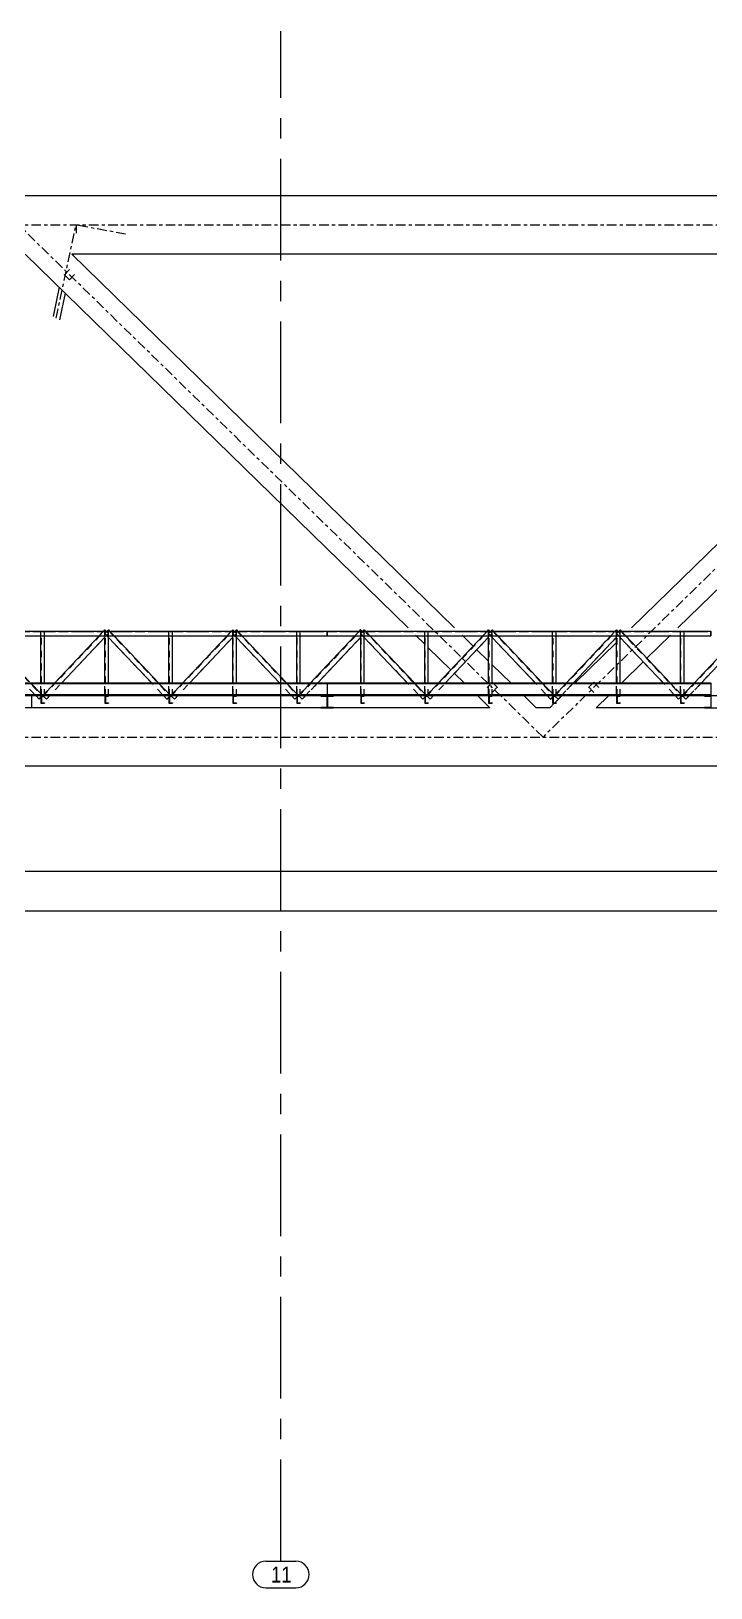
# Model space of a CAD drawing. Header units: millimetres. Extents: x 2368 to 8313, y 7493 to 11698.
# Drawn here: x 5384.5 to 5597.1, y 8731.3 to 9217.7 of the extents above; entities that cross this region are included whole.
import ezdxf

# ---------------------------------------------------------------- set-up
doc = ezdxf.new("R2010")
doc.units = ezdxf.units.MM
for name, pattern in [('CENTER', [50.8, 31.75, -6.35, 6.35, -6.35]), ('XKITLINE00', [0]), ('XKITLINE02', [4, 2, -2]), ('XKITLINE03', [6, 3, -1, 1, -1])]:
    doc.linetypes.add(name, pattern=pattern)
doc.styles.add('ARIAL_NARROW', font='ARIALN.TTF')
doc.styles.add('ROMANS', font='romans.shx')
doc.dimstyles.new('MD300', dxfattribs={"dimtxt": 2.5, "dimasz": 2.5, "dimexe": 1, "dimexo": 1, "dimgap": 0.5, "dimtad": 1, "dimdec": 1, "dimlfac": 50, "dimrnd": 0.5, "dimdsep": 46, "dimtxsty": 'ROMANS', "dimcen": 1, "dimclrd": 146, "dimclre": 146, "dimclrt": 30, "dimadec": 1, "dimazin": 2, "dimtfac": 1, "dimtdec": 1, "dimtmove": 0, "dimatfit": 1, "dimfxl": 1, "dimtolj": 1, "dimtzin": 0, "dimlwd": -1, "dimlwe": -1, "dimarcsym": 0})

# ---------------------------------------------------------------- blocks, each defined once
blk = doc.blocks.new('*D5')
at = {"color": 146, "transparency": 16777216}
for p, q in [((6312.59, 9032.28), (6312.59, 8954.12)), ((5216.59, 8977.65), (5216.59, 8954.12)), ((6310.09, 8955.12), (5219.09, 8955.12))]:
    blk.add_line(p, q, dxfattribs=at)
for points in [[(5219.09, 8955.54), (5219.09, 8954.7), (5216.59, 8955.12)], [(6310.09, 8955.54), (6310.09, 8954.7), (6312.59, 8955.12)]]:
    blk.add_solid(points, dxfattribs=at)
at = {"layer": 'Defpoints', "color": 0, "transparency": 16777216}
for p in [(6312.59, 9033.28), (5216.59, 8978.65), (5216.59, 8955.12)]:
    blk.add_point(p, dxfattribs=at)
at = {"color": 30, "transparency": 16777216, "insert": (5764.59, 8956.87), "char_height": 2.5, "attachment_point": 5, "style": 'ROMANS'}
blk.add_mtext('\\A1;54800', dxfattribs=at)
blk = doc.blocks.new('*D6')
at = {"color": 146, "transparency": 16777216}
for p, q in [((4120.59, 9032.28), (4120.59, 8941.84)), ((6312.59, 9032.28), (6312.59, 8941.84)), ((4123.09, 8942.84), (6310.09, 8942.84))]:
    blk.add_line(p, q, dxfattribs=at)
for points in [[(4123.09, 8943.25), (4123.09, 8942.42), (4120.59, 8942.84)], [(6310.09, 8943.25), (6310.09, 8942.42), (6312.59, 8942.84)]]:
    blk.add_solid(points, dxfattribs=at)
at = {"layer": 'Defpoints', "color": 0, "transparency": 16777216}
for p in [(4120.59, 9033.28), (6312.59, 9033.28), (6312.59, 8942.84)]:
    blk.add_point(p, dxfattribs=at)
at = {"color": 30, "transparency": 16777216, "insert": (5216.59, 8944.59), "char_height": 2.5, "attachment_point": 5, "style": 'ROMANS'}
blk.add_mtext('\\A1;109600', dxfattribs=at)

msp = doc.modelspace()

# ---------------------------------------------------------------- linework, layer by layer
at = {"color": 6, "linetype": 'CENTER'}
msp.add_line((5462.5882, 8739.6288), (5462.5882, 9217.681), dxfattribs=at)
at = {"color": 8, "linetype": 'XKITLINE00'}
for p, q in [((5738.5883, 9166.2624), (4688.5882, 9166.2624)), ((5502.3785, 9031.2055), (5382.6821, 9147.9824)), ((5691.9452, 9147.9824), (5397.2313, 9147.9824)), ((5516.9277, 9031.2055), (5397.2313, 9147.9824)), ((5397.7923, 9147.9824), (5397.6957, 9147.5293)), ((5691.9452, 9147.9824), (5572.2488, 9031.2055)), ((5706.4943, 9147.9824), (5586.7979, 9031.2055)), ((5393.2832, 9137.64), (5391.3457, 9128.5502)), ((5395.191, 9135.7786), (5393.4162, 9127.4521)), ((5507.5884, 9026.1226), (5504.7217, 9028.9195)), ((5522.7501, 9025.5251), (5519.2708, 9028.9195)), ((5568.9432, 9027.9806), (5568.6884, 9027.732)), ((5584.4547, 9028.9195), (5577.0801, 9021.7247)), ((5515.7711, 9018.1396), (5508.6884, 9025.0495)), ((5527.5884, 9020.8047), (5523.8955, 9024.4076)), ((5567.5884, 9026.6588), (5554.6771, 9014.0624)), ((5534.4993, 9014.0624), (5528.6884, 9019.7315)), ((5575.9347, 9020.6073), (5569.2263, 9014.0624)), ((5519.9502, 9014.0624), (5516.9164, 9017.0221)), ((5384.6482, 9009.9446), (5384.6482, 9006.2624)), ((5527.9452, 9006.2624), (5524.0502, 9010.0624)), ((5542.4943, 9006.2624), (5538.5993, 9010.0624)), ((5550.5771, 9010.0624), (5548.2893, 9007.8304)), ((5565.1263, 9010.0624), (5561.2313, 9006.2624)), ((5475.0882, 9006.2624), (5359.0882, 9006.2624)), ((5527.9452, 9006.2624), (5479.0882, 9006.2624)), ((5546.6821, 9006.2624), (5542.4943, 9006.2624)), ((5548.1171, 9007.6624), (5546.6821, 9006.2624)), ((5595.0882, 9006.2624), (5561.2313, 9006.2624)), ((5738.5882, 8987.9824), (4694.5882, 8987.9824))]:
    msp.add_line(p, q, dxfattribs=at)
at = {"color": 8, "linetype": 'XKITLINE03'}
for p, q in [((4688.5882, 9157.1224), (5738.5883, 9157.1224)), ((5544.5882, 8997.1224), (5380.5882, 9157.1224)), ((5392.3809, 9128.0012), (5398.5882, 9157.1223)), ((5398.5882, 9157.1223), (5398.5882, 9154.5726)), ((5414.0435, 9154.2167), (5398.5883, 9157.1223)), ((5708.5882, 9157.1224), (5544.5882, 8997.1225)), ((5396.4766, 9143.1862), (5394.9124, 9141.5829)), ((5396.4766, 9143.1862), (5394.9124, 9141.5829)), ((5396.4766, 9143.1862), (5394.9124, 9141.5829)), ((5394.9124, 9141.5829), (5396.5157, 9140.0186)), ((5394.9124, 9141.5829), (5396.5157, 9140.0186)), ((5394.9124, 9141.5829), (5396.5157, 9140.0186)), ((5396.4962, 9141.6024), (5396.4962, 9141.6024)), ((5396.5157, 9140.0186), (5398.08, 9141.622)), ((5396.5157, 9140.0186), (5398.08, 9141.622)), ((5396.5157, 9140.0186), (5398.08, 9141.622)), ((5528.6606, 9014.2262), (5527.0964, 9012.6229)), ((5528.6606, 9014.2262), (5527.0964, 9012.6229)), ((5528.6606, 9014.2262), (5527.0964, 9012.6229)), ((5530.264, 9012.662), (5528.6606, 9014.2262)), ((5530.264, 9012.662), (5528.6606, 9014.2262)), ((5530.264, 9012.662), (5528.6606, 9014.2262)), ((5558.9124, 9012.662), (5560.5157, 9014.2262)), ((5558.9124, 9012.662), (5560.5157, 9014.2262)), ((5558.9124, 9012.662), (5560.5157, 9014.2262)), ((5560.5157, 9014.2262), (5562.08, 9012.6229)), ((5560.5157, 9014.2262), (5562.08, 9012.6229)), ((5560.5157, 9014.2262), (5562.08, 9012.6229)), ((5528.6802, 9012.6424), (5528.6802, 9012.6424)), ((5528.6997, 9011.0586), (5530.264, 9012.662)), ((5528.6997, 9011.0586), (5530.264, 9012.662)), ((5528.6997, 9011.0586), (5530.264, 9012.662)), ((5560.4766, 9011.0586), (5558.9124, 9012.662)), ((5560.4766, 9011.0586), (5558.9124, 9012.662)), ((5560.4766, 9011.0586), (5558.9124, 9012.662)), ((5560.4962, 9012.6424), (5560.4962, 9012.6424)), ((4694.5882, 8997.1224), (5738.5882, 8997.1224))]:
    msp.add_line(p, q, dxfattribs=at)
at = {"color": 7, "linetype": 'XKITLINE00'}
for p, q in [((5357.0883, 9030.2325), (5477.0882, 9030.2325)), ((5357.0883, 9028.7325), (5477.0882, 9028.7325)), ((5387.5884, 9014.0624), (5387.5884, 9028.7325)), ((5388.6884, 9014.0624), (5388.6884, 9028.7325)), ((5391.9183, 9014.0624), (5405.781, 9028.7325)), ((5394.1196, 9014.0624), (5407.5884, 9028.3156)), ((5407.1985, 9030.2325), (5407.556, 9030.6108)), ((5407.556, 9030.6108), (5407.9564, 9030.2325)), ((5407.5884, 9014.0624), (5407.5884, 9028.7325)), ((5408.3156, 9030.2325), (5408.6828, 9030.5806)), ((5408.6828, 9030.5806), (5409.0129, 9030.2325)), ((5408.6884, 9014.0624), (5408.6884, 9028.7325)), ((5408.6884, 9028.2493), (5422.1407, 9014.0624)), ((5410.4352, 9028.7325), (5424.3456, 9014.0624)), ((5427.5884, 9014.0624), (5427.5884, 9028.7325)), ((5428.6884, 9014.0624), (5428.6884, 9028.7325)), ((5431.9183, 9014.0624), (5445.781, 9028.7325)), ((5434.1196, 9014.0624), (5447.5884, 9028.3156)), ((5447.1985, 9030.2325), (5447.556, 9030.6108)), ((5447.556, 9030.6108), (5447.9564, 9030.2325)), ((5447.5884, 9014.0624), (5447.5884, 9028.7325)), ((5448.3156, 9030.2325), (5448.6828, 9030.5806)), ((5448.6828, 9030.5806), (5449.0129, 9030.2325)), ((5448.6884, 9014.0624), (5448.6884, 9028.7325)), ((5448.6884, 9028.2493), (5462.1407, 9014.0624)), ((5450.4352, 9028.7325), (5464.3456, 9014.0624)), ((5467.5884, 9014.0624), (5467.5884, 9028.7325)), ((5468.6884, 9014.0624), (5468.6884, 9028.7325)), ((5471.9183, 9014.0624), (5485.781, 9028.7325)), ((5474.1196, 9014.0624), (5487.5884, 9028.3156)), ((5477.0882, 9028.7325), (5477.0882, 9030.2325)), ((5477.0882, 9028.7325), (5477.0882, 9030.2325)), ((5477.0882, 9030.2325), (5477.0882, 9030.2325)), ((5477.0882, 9030.2325), (5597.0882, 9030.2325)), ((5477.0882, 9028.7325), (5597.0882, 9028.7325)), ((5487.1985, 9030.2325), (5487.556, 9030.6108)), ((5487.556, 9030.6108), (5487.9564, 9030.2325)), ((5487.5884, 9014.0624), (5487.5884, 9028.7325)), ((5488.3156, 9030.2325), (5488.6828, 9030.5806)), ((5488.6828, 9030.5806), (5489.0129, 9030.2325)), ((5488.6884, 9014.0624), (5488.6884, 9028.7325)), ((5488.6884, 9028.2493), (5502.1407, 9014.0624)), ((5490.4352, 9028.7325), (5504.3456, 9014.0624)), ((5507.5884, 9014.0624), (5507.5884, 9028.7325)), ((5508.6884, 9014.0624), (5508.6884, 9028.7325)), ((5511.9183, 9014.0624), (5525.781, 9028.7325)), ((5514.1196, 9014.0624), (5527.5884, 9028.3156)), ((5527.1985, 9030.2325), (5527.556, 9030.6108)), ((5527.556, 9030.6108), (5527.9564, 9030.2325)), ((5527.5884, 9014.0624), (5527.5884, 9028.7325)), ((5528.3156, 9030.2325), (5528.6828, 9030.5806)), ((5528.6828, 9030.5806), (5529.0129, 9030.2325)), ((5528.6884, 9014.0624), (5528.6884, 9028.7325)), ((5528.6884, 9028.2493), (5542.1407, 9014.0624)), ((5530.4352, 9028.7325), (5544.3456, 9014.0624)), ((5547.5884, 9014.0624), (5547.5884, 9028.7325)), ((5548.6884, 9014.0624), (5548.6884, 9028.7325)), ((5551.9183, 9014.0624), (5565.781, 9028.7325)), ((5554.1196, 9014.0624), (5567.5884, 9028.3156)), ((5567.1985, 9030.2325), (5567.556, 9030.6108)), ((5567.556, 9030.6108), (5567.9564, 9030.2325)), ((5567.5884, 9014.0624), (5567.5884, 9028.7325)), ((5568.3156, 9030.2325), (5568.6828, 9030.5806)), ((5568.6828, 9030.5806), (5569.0129, 9030.2325)), ((5568.6884, 9014.0624), (5568.6884, 9028.7325)), ((5568.6884, 9028.2493), (5582.1407, 9014.0624)), ((5570.4352, 9028.7325), (5584.3456, 9014.0624)), ((5587.5884, 9014.0624), (5587.5884, 9028.7325)), ((5588.6884, 9014.0624), (5588.6884, 9028.7325)), ((5591.9183, 9014.0624), (5605.781, 9028.7325)), ((5594.1196, 9014.0624), (5607.5884, 9028.3156)), ((5597.0882, 9028.7325), (5597.0882, 9030.2325)), ((5357.0882, 9014.0624), (5477.0882, 9014.0624)), ((5477.0882, 9013.8924), (5357.0882, 9013.8924)), ((5477.0882, 9013.786), (5357.0882, 9013.786)), ((5477.0882, 9014.0624), (5477.0882, 9010.3388)), ((5477.0882, 9014.0624), (5597.0882, 9014.0624)), ((5477.0882, 9014.0624), (5477.0882, 9010.3388)), ((5597.0882, 9013.8924), (5477.0882, 9013.8924)), ((5597.0882, 9013.786), (5477.0882, 9013.786)), ((5597.0882, 9014.0624), (5597.0882, 9010.3388)), ((5477.0882, 9010.3388), (5357.0882, 9010.3388)), ((5477.0882, 9010.2324), (5357.0882, 9010.2324)), ((5368.6884, 9010.0624), (5387.5884, 9010.0624)), ((5385.9336, 9010.0624), (5386.9774, 9008.9616)), ((5386.9774, 9008.9616), (5387.5884, 9009.541)), ((5387.5884, 9010.0624), (5388.6884, 9010.0624)), ((5387.5884, 9010.0624), (5387.5884, 9007.6624)), ((5387.5884, 9008.3337), (5387.7284, 9008.4737)), ((5387.7284, 9009.8496), (5388.6884, 9009.9264)), ((5387.7284, 9009.6737), (5387.9311, 9009.8658)), ((5387.7284, 9009.8496), (5387.7284, 9007.8752)), ((5387.7284, 9007.8752), (5388.6884, 9007.7984)), ((5388.3141, 9009.8965), (5389.3014, 9008.9636)), ((5388.6884, 9010.0624), (5407.5884, 9010.0624)), ((5388.6884, 9010.0624), (5388.6884, 9009.9264)), ((5389.3014, 9008.9636), (5390.3397, 9010.0624)), ((5407.5884, 9010.0624), (5407.5884, 9010.0624)), ((5407.5884, 9010.0624), (5407.5884, 9010.0624)), ((5407.5884, 9010.0624), (5408.6884, 9010.0624)), ((5407.5884, 9010.0624), (5407.5884, 9007.6624)), ((5407.5884, 9008.3337), (5407.7284, 9008.4737)), ((5407.7284, 9009.8496), (5408.6884, 9009.9264)), ((5407.7284, 9009.8496), (5407.7284, 9007.8752)), ((5407.7284, 9007.8752), (5408.6884, 9007.7984)), ((5408.6884, 9010.0624), (5427.5884, 9010.0624)), ((5408.6884, 9010.0624), (5408.6884, 9009.9264)), ((5425.9336, 9010.0624), (5426.9774, 9008.9616)), ((5426.9774, 9008.9616), (5427.5884, 9009.541)), ((5427.5884, 9010.0624), (5427.5884, 9010.0624)), ((5427.5884, 9010.0624), (5427.5884, 9010.0624)), ((5427.5884, 9010.0624), (5428.6884, 9010.0624)), ((5427.5884, 9010.0624), (5427.5884, 9007.6624)), ((5427.5884, 9008.3337), (5427.7284, 9008.4737)), ((5427.7284, 9009.8496), (5428.6884, 9009.9264)), ((5427.7284, 9009.6737), (5427.9311, 9009.8658)), ((5427.7284, 9009.8496), (5427.7284, 9007.8752)), ((5427.7284, 9007.8752), (5428.6884, 9007.7984)), ((5428.3141, 9009.8965), (5429.3014, 9008.9636)), ((5428.6884, 9010.0624), (5447.5884, 9010.0624)), ((5428.6884, 9010.0624), (5428.6884, 9009.9264)), ((5429.3014, 9008.9636), (5430.3397, 9010.0624)), ((5447.5884, 9010.0624), (5448.6884, 9010.0624)), ((5447.5884, 9010.0624), (5447.5884, 9007.6624)), ((5447.5884, 9008.3337), (5447.7284, 9008.4737)), ((5447.7284, 9009.8496), (5448.6884, 9009.9264)), ((5447.7284, 9009.8496), (5447.7284, 9007.8752)), ((5447.7284, 9007.8752), (5448.6884, 9007.7984)), ((5448.6884, 9010.0624), (5467.5884, 9010.0624)), ((5448.6884, 9010.0624), (5448.6884, 9009.9264)), ((5465.9336, 9010.0624), (5466.9774, 9008.9616)), ((5466.9774, 9008.9616), (5467.5884, 9009.541)), ((5467.5884, 9010.0624), (5467.5884, 9010.0624)), ((5467.5884, 9010.0624), (5467.5884, 9010.0624)), ((5467.5884, 9010.0624), (5468.6884, 9010.0624)), ((5467.5884, 9010.0624), (5467.5884, 9007.6624)), ((5467.5884, 9008.3337), (5467.7284, 9008.4737)), ((5467.7284, 9009.8496), (5468.6884, 9009.9264)), ((5467.7284, 9009.6737), (5467.9311, 9009.8658)), ((5467.7284, 9009.8496), (5467.7284, 9007.8752)), ((5467.7284, 9007.8752), (5468.6884, 9007.7984)), ((5468.3141, 9009.8965), (5469.3014, 9008.9636)), ((5468.6884, 9010.0624), (5475.0882, 9010.0624)), ((5468.6884, 9010.0624), (5468.6884, 9009.9264)), ((5469.3014, 9008.9636), (5470.3397, 9010.0624)), ((5475.2882, 9009.8624), (5475.0882, 9010.0624)), ((5475.0882, 9010.0624), (5479.0882, 9010.0624)), ((5475.0882, 9010.0624), (5475.0882, 9009.8624)), ((5475.0882, 9009.8624), (5477.0232, 9009.8624)), ((5477.0232, 9009.8624), (5477.0232, 9006.4624)), ((5477.1532, 9007.9974), (5477.0232, 9008.1274)), ((5477.0882, 9010.3388), (5477.0882, 9010.0624)), ((5597.0882, 9010.3388), (5477.0882, 9010.3388)), ((5477.0882, 9010.3388), (5477.0882, 9010.0624)), ((5597.0882, 9010.2324), (5477.0882, 9010.2324)), ((5477.1532, 9009.8624), (5477.1532, 9006.4624)), ((5477.1532, 9009.8624), (5479.0882, 9009.8624)), ((5479.0882, 9010.0624), (5487.5884, 9010.0624)), ((5479.0882, 9010.0624), (5479.0882, 9009.8624)), ((5487.5884, 9010.0624), (5488.6884, 9010.0624)), ((5487.5884, 9010.0624), (5487.5884, 9007.6624)), ((5487.5884, 9008.3337), (5487.7284, 9008.4737)), ((5487.7284, 9009.8496), (5488.6884, 9009.9264)), ((5487.7284, 9009.8496), (5487.7284, 9007.8752)), ((5487.7284, 9007.8752), (5488.6884, 9007.7984)), ((5488.6884, 9010.0624), (5507.5884, 9010.0624)), ((5488.6884, 9010.0624), (5488.6884, 9009.9264)), ((5505.9336, 9010.0624), (5506.9774, 9008.9616)), ((5506.9774, 9008.9616), (5507.5884, 9009.541)), ((5507.5884, 9010.0624), (5508.6884, 9010.0624)), ((5507.5884, 9010.0624), (5507.5884, 9007.6624)), ((5507.5884, 9008.3337), (5507.7284, 9008.4737)), ((5507.7284, 9009.8496), (5508.6884, 9009.9264)), ((5507.7284, 9009.6737), (5507.9311, 9009.8658)), ((5507.7284, 9009.8496), (5507.7284, 9007.8752)), ((5507.7284, 9007.8752), (5508.6884, 9007.7984)), ((5508.3141, 9009.8965), (5509.3014, 9008.9636)), ((5508.6884, 9010.0624), (5527.5884, 9010.0624)), ((5508.6884, 9010.0624), (5508.6884, 9009.9264)), ((5509.3014, 9008.9636), (5510.3397, 9010.0624)), ((5527.5884, 9010.0624), (5528.6884, 9010.0624)), ((5527.5884, 9010.0624), (5527.5884, 9007.6624)), ((5527.5884, 9008.3337), (5527.7284, 9008.4737)), ((5527.7284, 9009.8496), (5528.6884, 9009.9264)), ((5527.7284, 9009.8496), (5527.7284, 9007.8752)), ((5527.7284, 9007.8752), (5528.6884, 9007.7984)), ((5528.6884, 9010.0624), (5547.5884, 9010.0624)), ((5528.6884, 9010.0624), (5528.6884, 9009.9264)), ((5545.9336, 9010.0624), (5546.9774, 9008.9616)), ((5546.9774, 9008.9616), (5547.5884, 9009.541)), ((5547.5884, 9010.0624), (5548.6884, 9010.0624)), ((5547.5884, 9010.0624), (5547.5884, 9007.6624)), ((5547.5884, 9008.3337), (5547.7284, 9008.4737)), ((5547.7284, 9009.8496), (5548.6884, 9009.9264)), ((5547.7284, 9009.6737), (5547.9311, 9009.8658)), ((5547.7284, 9009.8496), (5547.7284, 9007.8752)), ((5547.7284, 9007.8752), (5548.6884, 9007.7984)), ((5548.3141, 9009.8965), (5549.3014, 9008.9636)), ((5548.6884, 9010.0624), (5567.5884, 9010.0624)), ((5548.6884, 9010.0624), (5548.6884, 9009.9264)), ((5549.3014, 9008.9636), (5550.3397, 9010.0624)), ((5567.5884, 9010.0624), (5568.6884, 9010.0624)), ((5567.5884, 9010.0624), (5567.5884, 9007.6624)), ((5567.5884, 9008.3337), (5567.7284, 9008.4737)), ((5567.7284, 9009.8496), (5568.6884, 9009.9264)), ((5567.7284, 9009.8496), (5567.7284, 9007.8752)), ((5567.7284, 9007.8752), (5568.6884, 9007.7984)), ((5568.6884, 9010.0624), (5587.5884, 9010.0624)), ((5568.6884, 9010.0624), (5568.6884, 9009.9264)), ((5585.9336, 9010.0624), (5586.9774, 9008.9616)), ((5586.9774, 9008.9616), (5587.5884, 9009.541)), ((5587.5884, 9010.0624), (5588.6884, 9010.0624)), ((5587.5884, 9010.0624), (5587.5884, 9007.6624)), ((5587.5884, 9008.3337), (5587.7284, 9008.4737)), ((5587.7284, 9009.8496), (5588.6884, 9009.9264)), ((5587.7284, 9009.6737), (5587.9311, 9009.8658)), ((5587.7284, 9009.8496), (5587.7284, 9007.8752)), ((5587.7284, 9007.8752), (5588.6884, 9007.7984)), ((5588.3141, 9009.8965), (5589.3014, 9008.9636)), ((5588.6884, 9010.0624), (5595.0882, 9010.0624)), ((5588.6884, 9010.0624), (5588.6884, 9009.9264)), ((5589.3014, 9008.9636), (5590.3397, 9010.0624)), ((5595.2882, 9009.8624), (5595.0882, 9010.0624)), ((5595.0882, 9010.0624), (5599.0882, 9010.0624)), ((5595.0882, 9010.0624), (5595.0882, 9009.8624)), ((5595.0882, 9009.8624), (5597.0232, 9009.8624)), ((5597.0232, 9009.8624), (5597.0232, 9006.4624)), ((5597.1532, 9007.9974), (5597.0232, 9008.1274)), ((5597.0882, 9010.3388), (5597.0882, 9010.0624)), ((5387.5884, 9007.6624), (5388.6884, 9007.6624)), ((5388.6458, 9007.6624), (5388.6884, 9007.705)), ((5388.6884, 9007.7984), (5388.6884, 9007.6624)), ((5407.5884, 9007.6624), (5408.6884, 9007.6624)), ((5408.6458, 9007.6624), (5408.6884, 9007.705)), ((5408.6884, 9007.7984), (5408.6884, 9007.6624)), ((5427.5884, 9007.6624), (5428.6884, 9007.6624)), ((5428.6458, 9007.6624), (5428.6884, 9007.705)), ((5428.6884, 9007.7984), (5428.6884, 9007.6624)), ((5447.5884, 9007.6624), (5448.6884, 9007.6624)), ((5448.6458, 9007.6624), (5448.6884, 9007.705)), ((5448.6884, 9007.7984), (5448.6884, 9007.6624)), ((5467.5884, 9007.6624), (5468.6884, 9007.6624)), ((5468.6458, 9007.6624), (5468.6884, 9007.705)), ((5468.6884, 9007.7984), (5468.6884, 9007.6624)), ((5475.0882, 9006.4624), (5477.0232, 9006.4624)), ((5475.0882, 9006.4624), (5475.0882, 9006.2624)), ((5475.0882, 9006.2624), (5479.0882, 9006.2624)), ((5477.1532, 9006.4624), (5479.0882, 9006.4624)), ((5478.8882, 9006.2624), (5478.6882, 9006.4624)), ((5479.0882, 9006.4624), (5479.0882, 9006.2624)), ((5487.5884, 9007.6624), (5488.6884, 9007.6624)), ((5488.6458, 9007.6624), (5488.6884, 9007.705)), ((5488.6884, 9007.7984), (5488.6884, 9007.6624)), ((5507.5884, 9007.6624), (5508.6884, 9007.6624)), ((5508.6458, 9007.6624), (5508.6884, 9007.705)), ((5508.6884, 9007.7984), (5508.6884, 9007.6624)), ((5527.5884, 9007.6624), (5528.6884, 9007.6624)), ((5528.6458, 9007.6624), (5528.6884, 9007.705)), ((5528.6884, 9007.7984), (5528.6884, 9007.6624)), ((5547.5884, 9007.6624), (5548.6884, 9007.6624)), ((5548.6458, 9007.6624), (5548.6884, 9007.705)), ((5548.6884, 9007.7984), (5548.6884, 9007.6624)), ((5567.5884, 9007.6624), (5568.6884, 9007.6624)), ((5568.6458, 9007.6624), (5568.6884, 9007.705)), ((5568.6884, 9007.7984), (5568.6884, 9007.6624)), ((5587.5884, 9007.6624), (5588.6884, 9007.6624)), ((5588.6458, 9007.6624), (5588.6884, 9007.705)), ((5588.6884, 9007.7984), (5588.6884, 9007.6624)), ((5595.0882, 9006.4624), (5597.0232, 9006.4624)), ((5595.0882, 9006.4624), (5595.0882, 9006.2624)), ((5595.0882, 9006.2624), (5599.0882, 9006.2624))]:
    msp.add_line(p, q, dxfattribs=at)
at = {"color": 3, "linetype": 'XKITLINE02'}
for p, q in [((5357.0883, 9030.0625), (5477.0882, 9030.0625)), ((5367.5217, 9029.4797), (5385.9336, 9010.0624)), ((5368.5667, 9030.4705), (5388.0223, 9009.9524)), ((5368.6828, 9030.5806), (5388.1384, 9010.0625)), ((5387.5884, 9028.7325), (5387.5884, 9030.0624)), ((5387.5884, 9030.0624), (5388.6884, 9030.0624)), ((5387.7284, 9010.0624), (5387.7284, 9030.0624)), ((5388.2547, 9009.9526), (5407.6723, 9030.5009)), ((5388.6884, 9028.7325), (5388.6884, 9030.0624)), ((5391.7576, 9013.8924), (5407.1985, 9030.2325)), ((5394.1196, 9014.0624), (5408.7189, 9029.5119)), ((5407.5217, 9029.4797), (5408.3156, 9030.2325)), ((5407.5217, 9029.4797), (5425.9336, 9010.0624)), ((5407.5217, 9029.4797), (5408.6884, 9028.2493)), ((5407.5884, 9028.7325), (5407.5884, 9030.0624)), ((5407.5884, 9030.0624), (5408.6884, 9030.0624)), ((5407.6723, 9030.5009), (5408.7189, 9029.5119)), ((5407.7284, 9010.0624), (5407.7284, 9030.0624)), ((5408.5667, 9030.4705), (5428.0223, 9009.9524)), ((5408.6828, 9030.5806), (5428.1384, 9010.0625)), ((5408.6884, 9028.7325), (5408.6884, 9030.0624)), ((5409.0129, 9030.2325), (5410.4352, 9028.7325)), ((5427.5884, 9028.7325), (5427.5884, 9030.0624)), ((5427.5884, 9030.0624), (5428.6884, 9030.0624)), ((5427.7284, 9010.0624), (5427.7284, 9030.0624)), ((5428.2547, 9009.9526), (5447.6723, 9030.5009)), ((5428.6884, 9028.7325), (5428.6884, 9030.0624)), ((5431.7576, 9013.8924), (5447.1985, 9030.2325)), ((5434.1196, 9014.0624), (5448.7189, 9029.5119)), ((5447.5217, 9029.4797), (5448.3156, 9030.2325)), ((5447.5217, 9029.4797), (5465.9336, 9010.0624)), ((5447.5217, 9029.4797), (5448.6884, 9028.2493)), ((5447.5884, 9028.7325), (5447.5884, 9030.0624)), ((5447.5884, 9030.0624), (5448.6884, 9030.0624)), ((5447.6723, 9030.5009), (5448.7189, 9029.5119)), ((5447.7284, 9010.0624), (5447.7284, 9030.0624)), ((5448.5667, 9030.4705), (5468.0223, 9009.9524)), ((5448.6828, 9030.5806), (5468.1384, 9010.0625)), ((5448.6884, 9028.7325), (5448.6884, 9030.0624)), ((5449.0129, 9030.2325), (5450.4352, 9028.7325)), ((5467.5884, 9028.7325), (5467.5884, 9030.0624)), ((5467.5884, 9030.0624), (5468.6884, 9030.0624)), ((5467.7284, 9010.0624), (5467.7284, 9030.0624)), ((5468.2547, 9009.9526), (5487.6723, 9030.5009)), ((5468.6884, 9028.7325), (5468.6884, 9030.0624)), ((5469.3014, 9008.9636), (5488.7189, 9029.5119)), ((5477.0882, 9030.2325), (5477.0882, 9030.2325)), ((5477.0882, 9030.2325), (5477.0882, 9028.7325)), ((5477.0882, 9030.2325), (5477.0882, 9028.7325)), ((5477.0882, 9030.0625), (5477.0882, 9028.7325)), ((5477.0882, 9030.0625), (5477.0882, 9028.7325)), ((5477.0882, 9030.0625), (5477.0882, 9030.0625)), ((5477.0882, 9030.0625), (5597.0882, 9030.0625)), ((5477.0882, 9028.7325), (5477.0882, 9028.7325)), ((5485.781, 9028.7325), (5487.1985, 9030.2325)), ((5487.5217, 9029.4797), (5488.3156, 9030.2325)), ((5487.5217, 9029.4797), (5505.9336, 9010.0624)), ((5487.5217, 9029.4797), (5488.6884, 9028.2493)), ((5487.5884, 9028.7325), (5487.5884, 9030.0624)), ((5487.5884, 9030.0624), (5488.6884, 9030.0624)), ((5487.6723, 9030.5009), (5488.7189, 9029.5119)), ((5487.7284, 9010.0624), (5487.7284, 9030.0624)), ((5488.5667, 9030.4705), (5508.0223, 9009.9524)), ((5488.6828, 9030.5806), (5508.1384, 9010.0625)), ((5488.6884, 9028.7325), (5488.6884, 9030.0624)), ((5489.0129, 9030.2325), (5490.4352, 9028.7325)), ((5507.5884, 9028.7325), (5507.5884, 9030.0624)), ((5507.5884, 9030.0624), (5508.6884, 9030.0624)), ((5507.7284, 9010.0624), (5507.7284, 9030.0624)), ((5508.2547, 9009.9526), (5527.6723, 9030.5009)), ((5508.6884, 9028.7325), (5508.6884, 9030.0624)), ((5511.7576, 9013.8924), (5527.1985, 9030.2325)), ((5514.1196, 9014.0624), (5528.7189, 9029.5119)), ((5527.5217, 9029.4797), (5528.3156, 9030.2325)), ((5527.5217, 9029.4797), (5545.9336, 9010.0624)), ((5527.5217, 9029.4797), (5528.6884, 9028.2493)), ((5527.5884, 9028.7325), (5527.5884, 9030.0624)), ((5527.5884, 9030.0624), (5528.6884, 9030.0624)), ((5527.6723, 9030.5009), (5528.7189, 9029.5119)), ((5527.7284, 9010.0624), (5527.7284, 9030.0624)), ((5528.5667, 9030.4705), (5548.0223, 9009.9524)), ((5528.6828, 9030.5806), (5548.1384, 9010.0625)), ((5528.6884, 9028.7325), (5528.6884, 9030.0624)), ((5529.0129, 9030.2325), (5530.4352, 9028.7325)), ((5547.5884, 9028.7325), (5547.5884, 9030.0624)), ((5547.5884, 9030.0624), (5548.6884, 9030.0624)), ((5547.7284, 9010.0624), (5547.7284, 9030.0624)), ((5548.2547, 9009.9526), (5567.6723, 9030.5009)), ((5548.6884, 9028.7325), (5548.6884, 9030.0624)), ((5549.3014, 9008.9636), (5568.7189, 9029.5119)), ((5551.9183, 9014.0624), (5567.1985, 9030.2325)), ((5567.5217, 9029.4797), (5568.3156, 9030.2325)), ((5567.5217, 9029.4797), (5585.9336, 9010.0624)), ((5567.5217, 9029.4797), (5568.6884, 9028.2493)), ((5567.5884, 9028.7325), (5567.5884, 9030.0624)), ((5567.5884, 9030.0624), (5568.6884, 9030.0624)), ((5567.6723, 9030.5009), (5568.7189, 9029.5119)), ((5567.7284, 9010.0624), (5567.7284, 9030.0624)), ((5568.5667, 9030.4705), (5588.0223, 9009.9524)), ((5568.6828, 9030.5806), (5570.4352, 9028.7325)), ((5568.6884, 9028.7325), (5568.6884, 9030.0624)), ((5587.5884, 9028.7325), (5587.5884, 9030.0624)), ((5587.5884, 9030.0624), (5588.6884, 9030.0624)), ((5587.7284, 9010.0624), (5587.7284, 9030.0624)), ((5588.2547, 9009.9526), (5607.6723, 9030.5009)), ((5588.6884, 9028.7325), (5588.6884, 9030.0624)), ((5589.3014, 9008.9636), (5608.7189, 9029.5119)), ((5597.0882, 9030.2325), (5597.0882, 9030.2325)), ((5597.0882, 9030.2325), (5597.0882, 9028.7325)), ((5597.0882, 9030.0625), (5597.0882, 9028.7325)), ((5597.0882, 9028.7325), (5597.0882, 9028.7325)), ((5387.5884, 9010.0624), (5387.5884, 9014.0624)), ((5388.1385, 9010.0625), (5391.9183, 9014.0624)), ((5388.6884, 9010.0624), (5388.6884, 9014.0624)), ((5389.3014, 9008.9636), (5394.1196, 9014.0624)), ((5407.5884, 9010.0624), (5407.5884, 9014.0624)), ((5408.6884, 9010.0624), (5408.6884, 9014.0624)), ((5427.5884, 9010.0624), (5427.5884, 9014.0624)), ((5428.1385, 9010.0625), (5431.9183, 9014.0624)), ((5428.6884, 9010.0624), (5428.6884, 9014.0624)), ((5429.3014, 9008.9636), (5434.1196, 9014.0624)), ((5447.5884, 9010.0624), (5447.5884, 9014.0624)), ((5448.6884, 9010.0624), (5448.6884, 9014.0624)), ((5467.5884, 9010.0624), (5467.5884, 9014.0624)), ((5468.1385, 9010.0625), (5471.9183, 9014.0624)), ((5468.6884, 9010.0624), (5468.6884, 9014.0624)), ((5470.3397, 9010.0624), (5474.1196, 9014.0624)), ((5487.5884, 9010.0624), (5487.5884, 9014.0624)), ((5488.6884, 9010.0624), (5488.6884, 9014.0624)), ((5507.5884, 9010.0624), (5507.5884, 9014.0624)), ((5508.1385, 9010.0625), (5511.9183, 9014.0624)), ((5508.6884, 9010.0624), (5508.6884, 9014.0624)), ((5509.3014, 9008.9636), (5514.1196, 9014.0624)), ((5527.5884, 9010.0624), (5527.5884, 9014.0624)), ((5528.6884, 9010.0624), (5528.6884, 9014.0624)), ((5547.5884, 9010.0624), (5547.5884, 9014.0624)), ((5548.1385, 9010.0625), (5551.9183, 9014.0624)), ((5548.6884, 9010.0624), (5548.6884, 9014.0624)), ((5550.3397, 9010.0624), (5554.1196, 9014.0624)), ((5567.5884, 9010.0624), (5567.5884, 9014.0624)), ((5568.6884, 9010.0624), (5568.6884, 9014.0624)), ((5584.3456, 9014.0624), (5588.1384, 9010.0625)), ((5587.5884, 9010.0624), (5587.5884, 9014.0624)), ((5588.1385, 9010.0625), (5591.9183, 9014.0624)), ((5588.6884, 9010.0624), (5588.6884, 9014.0624)), ((5590.3397, 9010.0624), (5594.1196, 9014.0624)), ((5367.5884, 9010.0624), (5477.0882, 9010.0624)), ((5386.9774, 9008.9616), (5387.7284, 9009.6737)), ((5387.5884, 9010.0624), (5388.6884, 9010.0624)), ((5387.5884, 9010.0624), (5388.6884, 9010.0624)), ((5387.7284, 9009.6737), (5388.1384, 9010.0625)), ((5388.1385, 9010.0625), (5388.3141, 9009.8965)), ((5407.5884, 9010.0624), (5408.6884, 9010.0624)), ((5407.5884, 9010.0624), (5408.6884, 9010.0624)), ((5426.9774, 9008.9616), (5427.7284, 9009.6737)), ((5427.5884, 9010.0624), (5428.6884, 9010.0624)), ((5427.5884, 9010.0624), (5428.6884, 9010.0624)), ((5427.7284, 9009.6737), (5428.1384, 9010.0625)), ((5428.1385, 9010.0625), (5428.3141, 9009.8965)), ((5447.5884, 9010.0624), (5448.6884, 9010.0624)), ((5447.5884, 9010.0624), (5448.6884, 9010.0624)), ((5466.9774, 9008.9616), (5467.7284, 9009.6737)), ((5467.5884, 9010.0624), (5468.6884, 9010.0624)), ((5467.5884, 9010.0624), (5468.6884, 9010.0624)), ((5467.7284, 9009.6737), (5468.1384, 9010.0625)), ((5468.1385, 9010.0625), (5468.3141, 9009.8965)), ((5477.0882, 9010.3388), (5477.0882, 9010.0624)), ((5477.0882, 9010.3388), (5477.0882, 9010.0624)), ((5477.0882, 9010.0624), (5479.0882, 9010.0624)), ((5487.5884, 9010.0624), (5597.0882, 9010.0624)), ((5487.5884, 9010.0624), (5488.6884, 9010.0624)), ((5487.5884, 9010.0624), (5488.6884, 9010.0624)), ((5506.9774, 9008.9616), (5507.7284, 9009.6737)), ((5507.5884, 9010.0624), (5508.6884, 9010.0624)), ((5507.5884, 9010.0624), (5508.6884, 9010.0624)), ((5507.7284, 9009.6737), (5508.1384, 9010.0625)), ((5508.1385, 9010.0625), (5508.3141, 9009.8965)), ((5527.5884, 9010.0624), (5528.6884, 9010.0624)), ((5527.5884, 9010.0624), (5528.6884, 9010.0624)), ((5546.9774, 9008.9616), (5547.7284, 9009.6737)), ((5547.5884, 9010.0624), (5548.6884, 9010.0624)), ((5547.5884, 9010.0624), (5548.6884, 9010.0624)), ((5547.7284, 9009.6737), (5548.1384, 9010.0625)), ((5548.1385, 9010.0625), (5548.3141, 9009.8965)), ((5567.5884, 9010.0624), (5568.6884, 9010.0624)), ((5567.5884, 9010.0624), (5568.6884, 9010.0624)), ((5586.9774, 9008.9616), (5587.7284, 9009.6737)), ((5587.5884, 9010.0624), (5588.6884, 9010.0624)), ((5587.5884, 9010.0624), (5588.6884, 9010.0624)), ((5587.7284, 9009.6737), (5588.1384, 9010.0625)), ((5588.1385, 9010.0625), (5588.3141, 9009.8965)), ((5597.0882, 9010.3388), (5597.0882, 9010.0624))]:
    msp.add_line(p, q, dxfattribs=at)
at = {"color": 1, "linetype": 'XKITLINE03'}
for p, q in [((5357.0883, 9030.0625), (5477.0882, 9030.0625)), ((5388.1384, 9010.0625), (5368.6828, 9030.5806)), ((5387.5884, 9010.0624), (5387.5884, 9030.0624)), ((5407.556, 9030.6108), (5388.1385, 9010.0625)), ((5407.5884, 9010.0624), (5407.5884, 9030.0624)), ((5428.1384, 9010.0625), (5408.6828, 9030.5806)), ((5427.5884, 9010.0624), (5427.5884, 9030.0624)), ((5447.556, 9030.6108), (5428.1385, 9010.0625)), ((5447.5884, 9010.0624), (5447.5884, 9030.0624)), ((5468.1384, 9010.0625), (5448.6828, 9030.5806)), ((5467.5884, 9010.0624), (5467.5884, 9030.0624)), ((5487.556, 9030.6108), (5468.1385, 9010.0625)), ((5477.0882, 9030.0625), (5597.0882, 9030.0625)), ((5487.5884, 9010.0624), (5487.5884, 9030.0624)), ((5508.1384, 9010.0625), (5488.6828, 9030.5806)), ((5507.5884, 9010.0624), (5507.5884, 9030.0624)), ((5527.556, 9030.6108), (5508.1385, 9010.0625)), ((5527.5884, 9010.0624), (5527.5884, 9030.0624)), ((5548.1384, 9010.0625), (5528.6828, 9030.5806)), ((5547.5884, 9010.0624), (5547.5884, 9030.0624)), ((5567.556, 9030.6108), (5548.1385, 9010.0625)), ((5567.5884, 9010.0624), (5567.5884, 9030.0624)), ((5588.1384, 9010.0625), (5568.6828, 9030.5806)), ((5587.5884, 9010.0624), (5587.5884, 9030.0624)), ((5607.556, 9030.6108), (5588.1385, 9010.0625)), ((5357.0882, 9010.0624), (5477.0882, 9010.0624)), ((5387.5884, 9010.0624), (5387.5884, 9010.0624)), ((5407.5884, 9010.0624), (5407.5884, 9010.0624)), ((5427.5884, 9010.0624), (5427.5884, 9010.0624)), ((5447.5884, 9010.0624), (5447.5884, 9010.0624)), ((5467.5884, 9010.0624), (5467.5884, 9010.0624)), ((5477.0882, 9010.0624), (5597.0882, 9010.0624)), ((5487.5884, 9010.0624), (5487.5884, 9010.0624)), ((5507.5884, 9010.0624), (5507.5884, 9010.0624)), ((5527.5884, 9010.0624), (5527.5884, 9010.0624)), ((5547.5884, 9010.0624), (5547.5884, 9010.0624)), ((5567.5884, 9010.0624), (5567.5884, 9010.0624)), ((5587.5884, 9010.0624), (5587.5884, 9010.0624)), ((5477.0882, 9006.2624), (5477.0882, 9006.2624)), ((5597.0882, 9006.2624), (5597.0882, 9006.2624))]:
    msp.add_line(p, q, dxfattribs=at)
at = {"color": 1, "linetype": 'XKITLINE00'}
for p, q in [((5387.5846, 9030.0532), (5387.5846, 9030.0532)), ((5407.5522, 9030.6016), (5407.5522, 9030.6016)), ((5407.5846, 9030.0532), (5407.5846, 9030.0532)), ((5408.6789, 9030.5714), (5408.6789, 9030.5714)), ((5427.5846, 9030.0532), (5427.5846, 9030.0532)), ((5447.5522, 9030.6016), (5447.5522, 9030.6016)), ((5447.5846, 9030.0532), (5447.5846, 9030.0532)), ((5448.6789, 9030.5714), (5448.6789, 9030.5714)), ((5467.5846, 9030.0532), (5467.5846, 9030.0532)), ((5477.0844, 9030.0532), (5477.0844, 9030.0532)), ((5477.0844, 9030.0532), (5477.0844, 9030.0532)), ((5487.5522, 9030.6016), (5487.5522, 9030.6016)), ((5487.5846, 9030.0532), (5487.5846, 9030.0532)), ((5488.6789, 9030.5714), (5488.6789, 9030.5714)), ((5507.5846, 9030.0532), (5507.5846, 9030.0532)), ((5527.5522, 9030.6016), (5527.5522, 9030.6016)), ((5527.5846, 9030.0532), (5527.5846, 9030.0532)), ((5528.6789, 9030.5714), (5528.6789, 9030.5714)), ((5547.5846, 9030.0532), (5547.5846, 9030.0532)), ((5567.5522, 9030.6016), (5567.5522, 9030.6016)), ((5567.5846, 9030.0532), (5567.5846, 9030.0532)), ((5568.6789, 9030.5714), (5568.6789, 9030.5714)), ((5587.5846, 9030.0532), (5587.5846, 9030.0532)), ((5597.0844, 9030.0532), (5597.0844, 9030.0532)), ((5597.0844, 9030.0532), (5597.0844, 9030.0532)), ((5387.5846, 9010.0532), (5387.5846, 9010.0532)), ((5387.5846, 9010.0532), (5387.5846, 9010.0532)), ((5388.1346, 9010.0533), (5388.1346, 9010.0533)), ((5388.1346, 9010.0532), (5388.1346, 9010.0532)), ((5407.5846, 9010.0532), (5407.5846, 9010.0532)), ((5407.5846, 9010.0532), (5407.5846, 9010.0532)), ((5427.5846, 9010.0532), (5427.5846, 9010.0532)), ((5427.5846, 9010.0532), (5427.5846, 9010.0532)), ((5428.1346, 9010.0533), (5428.1346, 9010.0533)), ((5428.1346, 9010.0532), (5428.1346, 9010.0532)), ((5447.5846, 9010.0532), (5447.5846, 9010.0532)), ((5447.5846, 9010.0532), (5447.5846, 9010.0532)), ((5467.5846, 9010.0532), (5467.5846, 9010.0532)), ((5467.5846, 9010.0532), (5467.5846, 9010.0532)), ((5468.1346, 9010.0533), (5468.1346, 9010.0533)), ((5468.1346, 9010.0532), (5468.1346, 9010.0532)), ((5477.0843, 9010.0532), (5477.0843, 9010.0532)), ((5477.0844, 9010.0532), (5477.0844, 9010.0532)), ((5487.5846, 9010.0532), (5487.5846, 9010.0532)), ((5487.5846, 9010.0532), (5487.5846, 9010.0532)), ((5507.5846, 9010.0532), (5507.5846, 9010.0532)), ((5507.5846, 9010.0532), (5507.5846, 9010.0532)), ((5508.1346, 9010.0533), (5508.1346, 9010.0533)), ((5508.1346, 9010.0532), (5508.1346, 9010.0532)), ((5527.5846, 9010.0532), (5527.5846, 9010.0532)), ((5527.5846, 9010.0532), (5527.5846, 9010.0532)), ((5547.5846, 9010.0532), (5547.5846, 9010.0532)), ((5547.5846, 9010.0532), (5547.5846, 9010.0532)), ((5548.1346, 9010.0533), (5548.1346, 9010.0533)), ((5548.1346, 9010.0532), (5548.1346, 9010.0532)), ((5567.5846, 9010.0532), (5567.5846, 9010.0532)), ((5567.5846, 9010.0532), (5567.5846, 9010.0532)), ((5587.5846, 9010.0532), (5587.5846, 9010.0532)), ((5587.5846, 9010.0532), (5587.5846, 9010.0532)), ((5588.1346, 9010.0533), (5588.1346, 9010.0533)), ((5588.1346, 9010.0532), (5588.1346, 9010.0532)), ((5597.0843, 9010.0532), (5597.0843, 9010.0532)), ((5597.0844, 9010.0532), (5597.0844, 9010.0532)), ((5477.0844, 9006.2532), (5477.0844, 9006.2532)), ((5597.0844, 9006.2532), (5597.0844, 9006.2532))]:
    msp.add_line(p, q, dxfattribs=at)
at = {"color": 3, "linetype": 'XKITLINE00'}
for p, q in [((5457.8819, 8739.6288), (5467.2944, 8739.6288)), ((5457.8819, 8731.2955), (5467.2944, 8731.2955))]:
    msp.add_line(p, q, dxfattribs=at)
at = {"color": 8, "linetype": 'XKITLINE00'}
for centre in [(5398.5882, 9157.1223), (5398.5882, 9157.1223), (5398.5883, 9157.1223), (5394.9124, 9141.5829), (5394.9124, 9141.5829), (5394.9124, 9141.5829), (5394.9124, 9141.5829), (5394.9124, 9141.5829), (5394.9124, 9141.5829), (5396.4766, 9143.1862), (5396.4766, 9143.1862), (5396.4766, 9143.1862), (5396.4962, 9141.6024), (5396.5157, 9140.0186), (5396.5157, 9140.0186), (5396.5157, 9140.0186), (5396.5157, 9140.0186), (5396.5157, 9140.0186), (5396.5157, 9140.0186), (5398.08, 9141.622), (5398.08, 9141.622), (5398.08, 9141.622), (5528.6606, 9014.2262), (5528.6606, 9014.2262), (5528.6606, 9014.2262), (5528.6606, 9014.2262), (5528.6606, 9014.2262), (5528.6606, 9014.2262), (5560.5157, 9014.2262), (5560.5157, 9014.2262), (5560.5157, 9014.2262), (5560.5157, 9014.2262), (5560.5157, 9014.2262), (5560.5157, 9014.2262), (5527.0964, 9012.6229), (5527.0964, 9012.6229), (5527.0964, 9012.6229), (5528.6802, 9012.6424), (5528.6997, 9011.0586), (5528.6997, 9011.0586), (5528.6997, 9011.0586), (5530.264, 9012.662), (5530.264, 9012.662), (5530.264, 9012.662), (5530.264, 9012.662), (5530.264, 9012.662), (5530.264, 9012.662), (5558.9124, 9012.662), (5558.9124, 9012.662), (5558.9124, 9012.662), (5558.9124, 9012.662), (5558.9124, 9012.662), (5558.9124, 9012.662), (5560.4766, 9011.0586), (5560.4766, 9011.0586), (5560.4766, 9011.0586), (5560.4962, 9012.6424), (5562.08, 9012.6229), (5562.08, 9012.6229), (5562.08, 9012.6229), (5544.5882, 8997.1225), (5544.5882, 8997.1224)]:
    msp.add_circle(centre, 0.01, dxfattribs=at)
at = {"color": 1, "linetype": 'XKITLINE00'}
for centre in [(5387.5884, 9030.0624), (5407.556, 9030.6108), (5407.5884, 9030.0624), (5408.6828, 9030.5806), (5427.5884, 9030.0624), (5447.556, 9030.6108), (5447.5884, 9030.0624), (5448.6828, 9030.5806), (5467.5884, 9030.0624), (5477.0882, 9030.0625), (5477.0882, 9030.0625), (5487.556, 9030.6108), (5487.5884, 9030.0624), (5488.6828, 9030.5806), (5507.5884, 9030.0624), (5527.556, 9030.6108), (5527.5884, 9030.0624), (5528.6828, 9030.5806), (5547.5884, 9030.0624), (5567.556, 9030.6108), (5567.5884, 9030.0624), (5568.6828, 9030.5806), (5587.5884, 9030.0624), (5597.0882, 9030.0625), (5597.0882, 9030.0625), (5387.5884, 9010.0624), (5387.5884, 9010.0624), (5388.1384, 9010.0625), (5388.1385, 9010.0625), (5407.5884, 9010.0624), (5407.5884, 9010.0624), (5427.5884, 9010.0624), (5427.5884, 9010.0624), (5428.1384, 9010.0625), (5428.1385, 9010.0625), (5447.5884, 9010.0624), (5447.5884, 9010.0624), (5467.5884, 9010.0624), (5467.5884, 9010.0624), (5468.1384, 9010.0625), (5468.1385, 9010.0625), (5477.0882, 9010.0624), (5477.0882, 9010.0624), (5487.5884, 9010.0624), (5487.5884, 9010.0624), (5507.5884, 9010.0624), (5507.5884, 9010.0624), (5508.1384, 9010.0625), (5508.1385, 9010.0625), (5527.5884, 9010.0624), (5527.5884, 9010.0624), (5547.5884, 9010.0624), (5547.5884, 9010.0624), (5548.1384, 9010.0625), (5548.1385, 9010.0625), (5567.5884, 9010.0624), (5567.5884, 9010.0624), (5587.5884, 9010.0624), (5587.5884, 9010.0624), (5588.1384, 9010.0625), (5588.1385, 9010.0625), (5597.0882, 9010.0624), (5597.0882, 9010.0624), (5477.0882, 9006.2624), (5597.0882, 9006.2624)]:
    msp.add_circle(centre, 0.01, dxfattribs=at)
at = {"color": 3, "linetype": 'XKITLINE00'}
for centre, start, end in [((5457.8819, 8735.4622), 90, 270), ((5467.2944, 8735.4622), 270, 90)]:
    msp.add_arc(centre, 4.1667, start, end, dxfattribs=at)

# ---------------------------------------------------------------- texts
at = {"color": 2, "linetype": 'XKITLINE00', "style": 'ARIAL_NARROW'}
msp.add_text('11', height=5, dxfattribs=at).set_placement((5459.5486, 8732.9622))

# ---------------------------------------------------------------- dimensions: what is measured, and where the dimension line sits
at = {"color": 146}
dim = msp.add_linear_dim(base=(6312.5891, 8942.8374), p1=(4120.5873, 9033.2776), p2=(6312.5891, 9033.2776), dimstyle='MD300', dxfattribs=at)
dim.commit()
dim.dimension.update_dxf_attribs({"geometry": '*D6', "text_midpoint": (5216.5882, 8944.5874)})
dim = msp.add_linear_dim(base=(5216.5882, 8955.1184), p1=(6312.5891, 9033.2776), p2=(5216.5882, 8978.6549), angle=180, dimstyle='MD300', dxfattribs=at)
dim.commit()
dim.dimension.update_dxf_attribs({"geometry": '*D5', "text_midpoint": (5764.5886, 8956.8684)})

doc.saveas('drawing.dxf')
